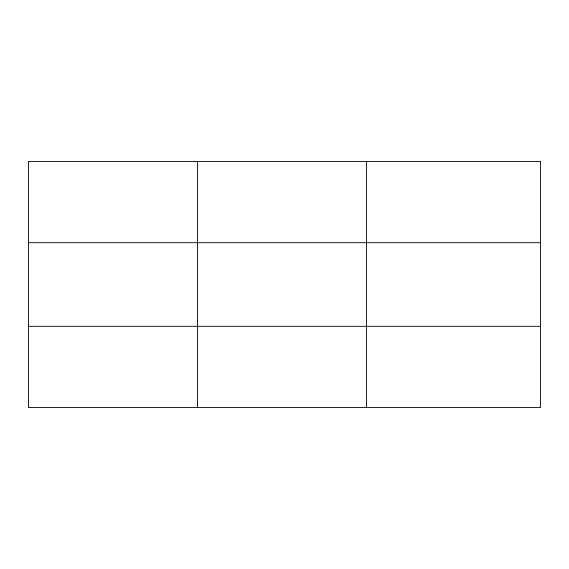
<?xml version="1.0" encoding="UTF-8"?>
<svg xmlns="http://www.w3.org/2000/svg" width="569" height="569" viewBox="0 0 569 569"><rect width="100%" height="100%" fill="white"/><g stroke="black" fill="none" stroke-linecap="round" stroke-linejoin="round"><path stroke-width="0.85" d="M197.443 161.518L197.443 407.482M366.436 161.518L366.436 407.482M28.45 242.686L540.55 242.686M28.45 326.314L540.55 326.314M540.55 161.518L540.55 407.482L28.45 407.482L28.45 161.518L540.55 161.518"/></g></svg>
